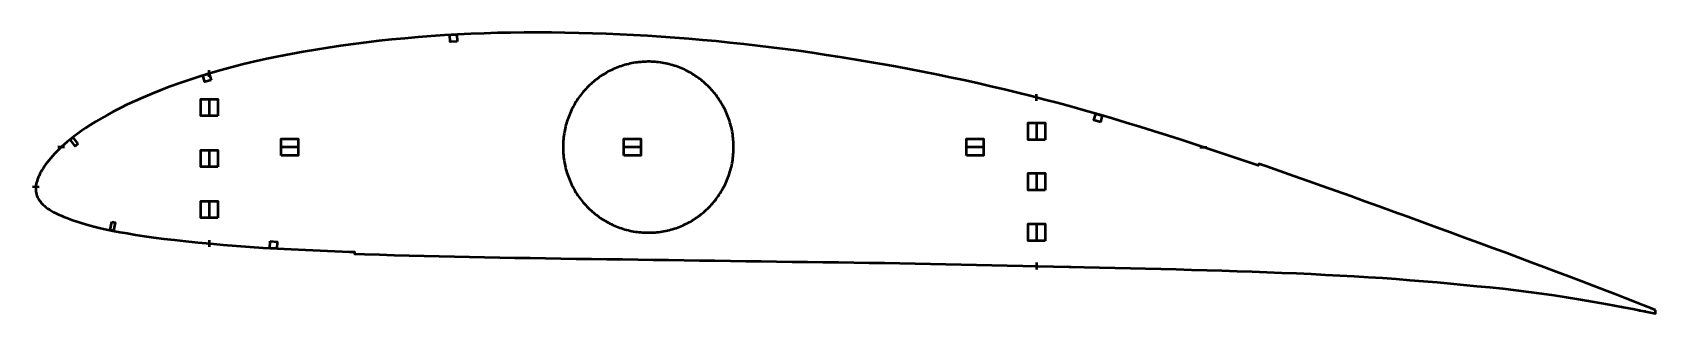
# Model space of a CAD drawing. Header units: metres. Extents: x -3 to 958, y 2 to 168.
import ezdxf

# ---------------------------------------------------------------- set-up
doc = ezdxf.new("R2010")
doc.units = ezdxf.units.M
doc.layers.add('Layer', color=1, linetype='Continuous', lineweight=50)

msp = doc.modelspace()

# ---------------------------------------------------------------- linework, layer by layer
at = {"layer": 'Layer'}
for p, q in [((101.38, 141.54), (101.38, 145.54)), ((361.38, 150.56), (361.38, 151.06)), ((101.38, 128.93), (101.38, 117.93)), ((591.38, 127.33), (591.38, 131.33)), ((591.38, 114.91), (591.38, 103.91)), ((15.67, 100), (11.67, 100)), ((101.38, 98.78), (101.38, 87.78)), ((154.46, 100), (143.46, 100)), ((310.86, 100), (310.36, 100)), ((357.39, 100), (346.39, 100)), ((411.9, 100), (412.4, 100)), ((560.32, 100), (549.32, 100)), ((688.11, 100), (692.11, 100)), ((591.38, 85.03), (591.38, 74.03)), ((0.62, 76.32), (-3.37, 76.62)), ((101.38, 68.62), (101.38, 57.62)), ((361.38, 49.45), (361.38, 48.95)), ((591.38, 55.16), (591.38, 44.16)), ((101.38, 45.02), (101.38, 41.02)), ((591.38, 31.74), (591.38, 27.74)), ((609.84, 29.44), (613.83, 29.13)), ((883.59, 32.11), (883.41, 31.65)), ((879, 15.44), (878.92, 14.95)), ((921.03, 17.98), (920.83, 17.52)), ((939.72, 10.83), (939.52, 10.38)), ((918.58, 9.59), (918.5, 9.09)), ((938.26, 6.03), (938.18, 5.54)), ((948.01, 3.42), (952, 3.11))]:
    msp.add_line(p, q, dxfattribs=at)
for points in [[(957.92, 3.68), (955.05, 4.84), (950.44, 6.63), (945.45, 8.61), (939.99, 10.73), (934.05, 13), (927.65, 15.44), (920.88, 18.03), (913.79, 20.74), (906.5, 23.52), (899.14, 26.29), (891.72, 29.04), (884.19, 31.88), (876.58, 34.77), (868.84, 37.65), (860.97, 40.56), (852.97, 43.49), (844.81, 46.48), (836.53, 49.51), (828.15, 52.57), (819.71, 55.65), (811.24, 58.74), (802.77, 61.83), (794.3, 64.9), (785.83, 67.96), (777.37, 71), (768.93, 74.02), (760.51, 77.03), (752.13, 79.99), (743.77, 82.92), (735.42, 85.83), (727.08, 88.71), (722.96, 90.12), (722.62, 89.13), (718.43, 90.56), (710.14, 93.36), (701.86, 96.13), (693.59, 98.86), (685.31, 101.57), (677.04, 104.24), (668.79, 106.88), (660.59, 109.47), (652.45, 112.01), (644.36, 114.48), (636.31, 116.9), (628.28, 119.25), (620.27, 121.54), (612.26, 123.77), (604.27, 125.95), (596.28, 128.06), (588.31, 130.12), (580.32, 132.12), (572.32, 134.06), (564.3, 135.94), (556.27, 137.78), (548.22, 139.56), (540.16, 141.28), (532.09, 142.96), (524, 144.57), (515.89, 146.14), (507.76, 147.65), (499.6, 149.12), (491.42, 150.53), (483.24, 151.9), (475.06, 153.22), (466.87, 154.49), (458.69, 155.7), (450.52, 156.86), (442.35, 157.95), (434.19, 159), (426.03, 159.98), (417.88, 160.91), (409.72, 161.78), (401.57, 162.59), (393.43, 163.34), (385.28, 164.04), (377.13, 164.67), (368.98, 165.24), (360.82, 165.76), (352.66, 166.22), (344.52, 166.62), (336.38, 166.97), (328.25, 167.25), (320.13, 167.47), (312.03, 167.63), (303.95, 167.74), (295.9, 167.79), (287.9, 167.77), (279.96, 167.69), (272.06, 167.53), (264.19, 167.29), (256.32, 166.97), (248.46, 166.59), (240.62, 166.13), (232.8, 165.61), (225.01, 165.01), (217.25, 164.34), (209.53, 163.6), (201.85, 162.79), (194.21, 161.91), (186.63, 160.95), (179.11, 159.92), (171.65, 158.81), (164.25, 157.63), (156.91, 156.36), (149.62, 155.01), (142.42, 153.61), (135.35, 152.15), (128.43, 150.63), (121.65, 149.03), (115, 147.35), (108.48, 145.59), (102.1, 143.76), (95.86, 141.85), (89.77, 139.88), (83.85, 137.86), (78.12, 135.78), (72.57, 133.66), (67.25, 131.52), (62.17, 129.39), (57.35, 127.27), (52.81, 125.16), (48.54, 123.08), (44.54, 121.02), (40.8, 119), (37.31, 117.02), (34.07, 115.1), (31.06, 113.23), (28.28, 111.42), (25.7, 109.67), (23.32, 107.96), (21.12, 106.3), (19.08, 104.69), (17.19, 103.12), (15.43, 101.6), (13.81, 100.13), (12.3, 98.7), (10.9, 97.32), (9.61, 95.97), (8.41, 94.65), (7.3, 93.37), (6.28, 92.12), (5.33, 90.9), (4.45, 89.71), (3.64, 88.54), (2.88, 87.4), (2.2, 86.32), (1.59, 85.25), (1.04, 84.17), (0.53, 83.11), (0.08, 82.11), (-0.31, 81.14), (-0.62, 80.16), (-0.89, 79.19), (-1.1, 78.25), (-1.27, 77.33), (-1.38, 76.41), (-1.44, 75.56), (-1.44, 74.7), (-1.37, 73.83), (-1.22, 72.96), (-0.99, 72.07), (-0.69, 71.19), (-0.31, 70.32), (0.14, 69.46), (0.68, 68.61), (1.31, 67.78), (2.02, 66.95), (2.81, 66.14), (3.67, 65.35), (4.61, 64.57), (5.62, 63.82), (6.72, 63.08), (7.91, 62.36), (9.19, 61.65), (10.57, 60.95), (12.04, 60.25), (13.61, 59.54), (15.28, 58.84), (17.06, 58.12), (18.97, 57.4), (21, 56.68), (23.19, 55.96), (25.54, 55.23), (28.08, 54.5), (30.83, 53.75), (33.79, 52.98), (36.99, 52.2), (40.45, 51.41), (44.21, 50.61), (48.29, 49.83), (52.74, 49.05), (57.57, 48.26), (62.79, 47.46), (68.41, 46.66), (74.41, 45.87), (80.8, 45.11), (87.56, 44.38), (94.67, 43.66), (102.07, 42.95), (109.67, 42.28), (117.43, 41.64), (125.31, 41.06), (133.35, 40.55), (141.55, 40.08), (149.91, 39.65), (158.39, 39.24), (166.98, 38.87), (175.68, 38.52), (184.47, 38.18), (187.41, 38.06), (187.37, 37.02), (193.25, 36.8), (202.09, 36.48), (210.91, 36.19), (219.76, 35.93), (228.66, 35.7), (237.59, 35.48), (246.55, 35.26), (255.49, 35.06), (264.42, 34.88), (273.37, 34.73), (282.37, 34.6), (291.4, 34.47), (300.46, 34.33), (309.54, 34.19), (318.62, 34.06), (327.73, 33.94), (336.86, 33.81), (346, 33.69), (355.14, 33.56), (364.28, 33.43), (373.42, 33.3), (382.55, 33.16), (391.68, 33.04), (400.82, 32.92), (409.96, 32.8), (419.1, 32.68), (428.24, 32.54), (437.38, 32.41), (446.52, 32.29), (455.66, 32.17), (464.79, 32.06), (473.92, 31.94), (483.03, 31.81), (492.14, 31.68), (501.25, 31.54), (510.35, 31.39), (519.44, 31.24), (528.52, 31.08), (537.6, 30.91), (546.67, 30.72), (555.77, 30.52), (564.88, 30.31), (574, 30.11), (583.12, 29.92), (592.24, 29.72), (601.36, 29.53), (610.47, 29.32), (619.58, 29.11), (628.69, 28.89), (637.79, 28.68), (646.88, 28.47), (655.93, 28.25), (664.98, 28.02), (674.02, 27.77), (683.08, 27.51), (692.12, 27.25), (701.11, 26.99), (710.05, 26.72), (718.92, 26.42), (727.75, 26.1), (736.54, 25.77), (745.25, 25.42), (753.86, 25.04), (762.43, 24.6), (770.98, 24.13), (779.49, 23.64), (787.93, 23.15), (796.21, 22.66), (804.33, 22.1), (812.41, 21.44), (820.5, 20.77), (828.5, 20.13), (836.4, 19.44), (844.25, 18.66), (852.08, 17.87), (859.84, 17.14), (867.48, 16.36), (875.08, 15.44), (882.72, 14.46), (890.33, 13.48), (897.74, 12.49), (904.99, 11.37), (912.2, 10.17), (919.27, 8.96), (926.11, 7.77), (932.61, 6.59), (938.77, 5.42), (944.54, 4.33), (949.9, 3.29), (954.84, 2.3), (957.89, 1.66)], [(411.9, 100), (411.89, 101.06), (411.86, 102.12), (411.8, 103.18), (411.72, 104.24), (411.62, 105.3), (411.5, 106.36), (411.36, 107.41), (411.19, 108.46), (411, 109.5), (410.79, 110.55), (410.56, 111.58), (410.3, 112.61), (410.03, 113.64), (409.73, 114.66), (409.41, 115.67), (409.07, 116.68), (408.71, 117.68), (408.33, 118.67), (407.93, 119.65), (407.51, 120.63), (407.06, 121.59), (406.6, 122.55), (406.12, 123.49), (405.61, 124.43), (405.09, 125.35), (404.55, 126.27), (403.99, 127.17), (403.41, 128.06), (402.81, 128.94), (402.19, 129.8), (401.56, 130.65), (400.9, 131.49), (400.23, 132.31), (399.55, 133.12), (398.84, 133.92), (398.12, 134.7), (397.39, 135.46), (396.63, 136.21), (395.86, 136.95), (395.08, 137.66), (394.28, 138.36), (393.47, 139.05), (392.64, 139.71), (391.8, 140.36), (390.95, 140.99), (390.08, 141.61), (389.2, 142.2), (388.31, 142.78), (387.4, 143.33), (386.49, 143.87), (385.56, 144.39), (384.62, 144.89), (383.68, 145.37), (382.72, 145.82), (381.75, 146.26), (380.78, 146.68), (379.79, 147.08), (378.8, 147.46), (377.8, 147.81), (376.79, 148.15), (375.78, 148.46), (374.76, 148.75), (373.73, 149.02), (372.7, 149.27), (371.66, 149.5), (370.62, 149.7), (369.57, 149.89), (368.52, 150.05), (367.47, 150.19), (366.42, 150.3), (365.36, 150.4), (364.3, 150.47), (363.24, 150.52), (362.18, 150.55), (361.12, 150.55), (360.05, 150.54), (358.99, 150.5), (357.93, 150.44), (356.88, 150.35), (355.82, 150.25), (354.77, 150.12), (353.71, 149.97), (352.67, 149.8), (351.62, 149.6), (350.58, 149.39), (349.55, 149.15), (348.52, 148.89), (347.5, 148.61), (346.48, 148.31), (345.47, 147.98), (344.46, 147.64), (343.47, 147.27), (342.48, 146.88), (341.5, 146.47), (340.53, 146.05), (339.56, 145.6), (338.61, 145.13), (337.67, 144.64), (336.74, 144.13), (335.82, 143.6), (334.91, 143.06), (334.01, 142.49), (333.12, 141.91), (332.25, 141.3), (331.39, 140.68), (330.54, 140.04), (329.71, 139.38), (328.89, 138.71), (328.08, 138.02), (327.29, 137.31), (326.51, 136.58), (325.75, 135.84), (325.01, 135.08), (324.28, 134.31), (323.57, 133.52), (322.87, 132.72), (322.19, 131.9), (321.53, 131.07), (320.89, 130.23), (320.26, 129.37), (319.65, 128.5), (319.06, 127.62), (318.49, 126.72), (317.94, 125.81), (317.41, 124.89), (316.9, 123.96), (316.4, 123.02), (315.93, 122.07), (315.48, 121.11), (315.04, 120.14), (314.63, 119.16), (314.24, 118.18), (313.87, 117.18), (313.52, 116.18), (313.19, 115.17), (312.88, 114.15), (312.59, 113.13), (312.33, 112.1), (312.09, 111.06), (311.86, 110.03), (311.67, 108.98), (311.49, 107.93), (311.33, 106.88), (311.2, 105.83), (311.09, 104.77), (311, 103.71), (310.93, 102.65), (310.89, 101.59), (310.86, 100.53), (310.86, 99.47), (310.89, 98.41), (310.93, 97.35), (311, 96.29), (311.09, 95.23), (311.2, 94.17), (311.33, 93.12), (311.49, 92.07), (311.67, 91.02), (311.86, 89.97), (312.09, 88.94), (312.33, 87.9), (312.59, 86.87), (312.88, 85.85), (313.19, 84.83), (313.52, 83.82), (313.87, 82.82), (314.24, 81.82), (314.63, 80.84), (315.04, 79.86), (315.48, 78.89), (315.93, 77.93), (316.4, 76.98), (316.9, 76.04), (317.41, 75.11), (317.94, 74.19), (318.49, 73.28), (319.06, 72.38), (319.65, 71.5), (320.26, 70.63), (320.89, 69.77), (321.53, 68.93), (322.19, 68.1), (322.87, 67.28), (323.57, 66.48), (324.28, 65.69), (325.01, 64.92), (325.75, 64.16), (326.51, 63.42), (327.29, 62.69), (328.08, 61.98), (328.89, 61.29), (329.71, 60.62), (330.54, 59.96), (331.39, 59.32), (332.25, 58.7), (333.12, 58.09), (334.01, 57.51), (334.91, 56.94), (335.82, 56.4), (336.74, 55.87), (337.67, 55.36), (338.61, 54.87), (339.56, 54.4), (340.53, 53.95), (341.5, 53.53), (342.48, 53.12), (343.47, 52.73), (344.46, 52.36), (345.47, 52.02), (346.48, 51.69), (347.5, 51.39), (348.52, 51.11), (349.55, 50.85), (350.58, 50.61), (351.62, 50.4), (352.67, 50.2), (353.71, 50.03), (354.77, 49.88), (355.82, 49.75), (356.88, 49.65), (357.93, 49.56), (358.99, 49.5), (360.05, 49.46), (361.12, 49.45), (362.18, 49.45), (363.24, 49.48), (364.3, 49.53), (365.36, 49.6), (366.42, 49.7), (367.47, 49.81), (368.52, 49.95), (369.57, 50.11), (370.62, 50.3), (371.66, 50.5), (372.7, 50.73), (373.73, 50.98), (374.76, 51.25), (375.78, 51.54), (376.79, 51.85), (377.8, 52.19), (378.8, 52.54), (379.79, 52.92), (380.78, 53.32), (381.75, 53.74), (382.72, 54.18), (383.68, 54.63), (384.62, 55.11), (385.56, 55.61), (386.49, 56.13), (387.4, 56.67), (388.31, 57.22), (389.2, 57.8), (390.08, 58.39), (390.95, 59.01), (391.8, 59.64), (392.64, 60.29), (393.47, 60.95), (394.28, 61.64), (395.08, 62.34), (395.86, 63.05), (396.63, 63.79), (397.39, 64.54), (398.12, 65.3), (398.84, 66.08), (399.55, 66.88), (400.23, 67.69), (400.9, 68.51), (401.56, 69.35), (402.19, 70.2), (402.81, 71.06), (403.41, 71.94), (403.99, 72.83), (404.55, 73.73), (405.09, 74.65), (405.61, 75.57), (406.12, 76.51), (406.6, 77.45), (407.06, 78.41), (407.51, 79.37), (407.93, 80.35), (408.33, 81.33), (408.71, 82.32), (409.07, 83.32), (409.41, 84.33), (409.73, 85.34), (410.03, 86.36), (410.3, 87.39), (410.56, 88.42), (410.79, 89.45), (411, 90.5), (411.19, 91.54), (411.36, 92.59), (411.5, 93.64), (411.62, 94.7), (411.72, 95.76), (411.8, 96.82), (411.86, 97.88), (411.89, 98.94), (411.9, 100)]]:
    msp.add_lwpolyline(points, close=True, dxfattribs=at)
for points in [[(248.11, 162.56), (244.11, 162.33), (243.88, 166.32), (247.88, 166.55), (248.11, 162.56)], [(102.52, 139.7), (98.69, 138.54), (97.53, 142.36), (101.35, 143.53), (102.52, 139.7)], [(106.38, 118.43), (96.38, 118.43), (96.38, 128.43), (106.38, 128.43), (106.38, 118.43)], [(629.14, 114.82), (625.3, 115.95), (626.43, 119.79), (630.27, 118.66), (629.14, 114.82)], [(23.57, 101.87), (22, 100.62), (18.9, 104.54), (20.47, 105.79), (23.57, 101.87)], [(596.38, 104.41), (586.38, 104.41), (586.38, 114.41), (596.38, 114.41), (596.38, 104.41)], [(106.38, 88.28), (96.38, 88.28), (96.38, 98.28), (106.38, 98.28), (106.38, 88.28)], [(143.96, 95), (143.96, 105), (153.96, 105), (153.96, 95), (143.96, 95)], [(346.89, 95), (346.89, 105), (356.89, 105), (356.89, 95), (346.89, 95)], [(549.82, 95), (549.82, 105), (559.82, 105), (559.82, 95), (549.82, 95)], [(596.38, 74.53), (586.38, 74.53), (586.38, 84.53), (596.38, 84.53), (596.38, 74.53)], [(106.38, 58.12), (96.38, 58.12), (96.38, 68.12), (106.38, 68.12), (106.38, 58.12)], [(43.71, 55.83), (45.67, 55.42), (44.64, 50.52), (42.68, 50.94), (43.71, 55.83)], [(596.38, 44.66), (586.38, 44.66), (586.38, 54.66), (596.38, 54.66), (596.38, 44.66)], [(137.51, 44.32), (141.5, 44.09), (141.28, 40.1), (137.28, 40.32), (137.51, 44.32)]]:
    msp.add_lwpolyline(points, dxfattribs=at)

doc.saveas('drawing.dxf')
